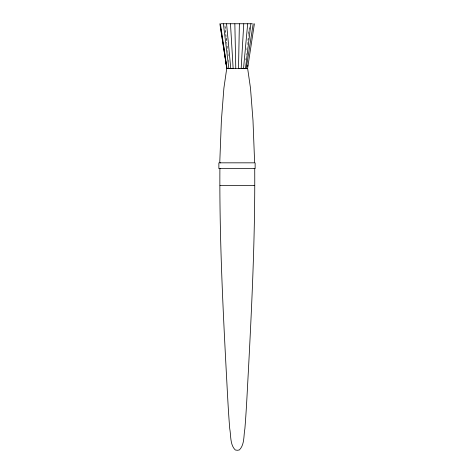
<?xml version="1.0" encoding="UTF-8"?>
<svg xmlns="http://www.w3.org/2000/svg" width="474" height="474" viewBox="0 0 474 474"><rect width="100%" height="100%" fill="white"/><g stroke="black" fill="none" stroke-linecap="round" stroke-linejoin="round"><path stroke-width="0.36" stroke-dasharray="2.37 1.78" d="M248.121 39.946L248.269 38.471M248.637 34.792L249.443 26.692L248.53 34.614M245.733 59.973L245.893 58.527M246.29 54.901L246.45 53.455M246.853 49.829L247.09 47.655M247.41 44.757L247.813 41.137M247.89 40.414L248.453 35.337M227.899 52.727L224.872 25.193L226.092 37.73M227.976 53.449L228.379 57.076M228.699 59.973L228.936 62.147M226.163 38.471L226.602 42.885M226.892 45.836L227.034 47.305"/><path stroke-width="0.71" d="M238.511 68.552L239.376 23.854M244.566 68.546L247.665 68.606L250.485 88.128L252.986 120.366L254.633 162.831L219.752 162.837L221.394 120.366L223.894 88.128L226.714 68.6L229.754 68.54M243.755 23.848L241.159 68.558L239.856 68.523M247.683 23.836L243.529 68.57L242.386 68.529M250.894 23.824L245.473 68.582L246.237 68.594L253.175 23.807M247.641 66.484L247.855 65.039M219.895 168.602L254.722 168.602C255.148 236.562 251.89 304.468 248.305 372.315C247.256 391.133 246.421 409.963 244.88 428.751C243.535 435.719 244.726 444.523 239.376 449.95L237.308 450.3L235.246 449.95C229.89 444.523 231.081 435.719 229.742 428.751C228.195 409.963 227.36 391.133 226.317 372.315C222.727 304.468 219.468 236.562 219.895 168.602L220.043 168.608M254.722 168.602L254.129 168.608M228.095 68.588L228.853 68.582L223.39 23.819M221.204 23.747L252.245 23.741M219.752 162.837L220.386 162.831M229.754 68.57L230.779 68.534M254.129 185.642L254.722 185.636L220.043 185.642M231.916 68.529L230.779 68.564L226.578 23.836M231.916 68.558L233.143 68.523M235.779 68.517L233.143 68.552L230.483 23.842M239.856 68.552L235.779 68.552L234.849 23.848M241.159 68.523L242.386 68.564M243.529 68.534L244.566 68.576M219.195 168.614L218.875 168.608L218.864 162.872M254.39 23.771L247.57 68.594M219.853 23.771L226.815 68.641L226.507 66.473M220.339 25.934L226.815 68.641M220.422 23.795L227.064 68.612M223.331 44.029L223.538 45.474M223.74 46.92L223.947 48.372M224.255 50.54L224.457 51.992M224.664 53.438L224.866 54.889M225.073 56.335L226.299 65.021M255.136 162.872L255.136 168.608"/></g></svg>
